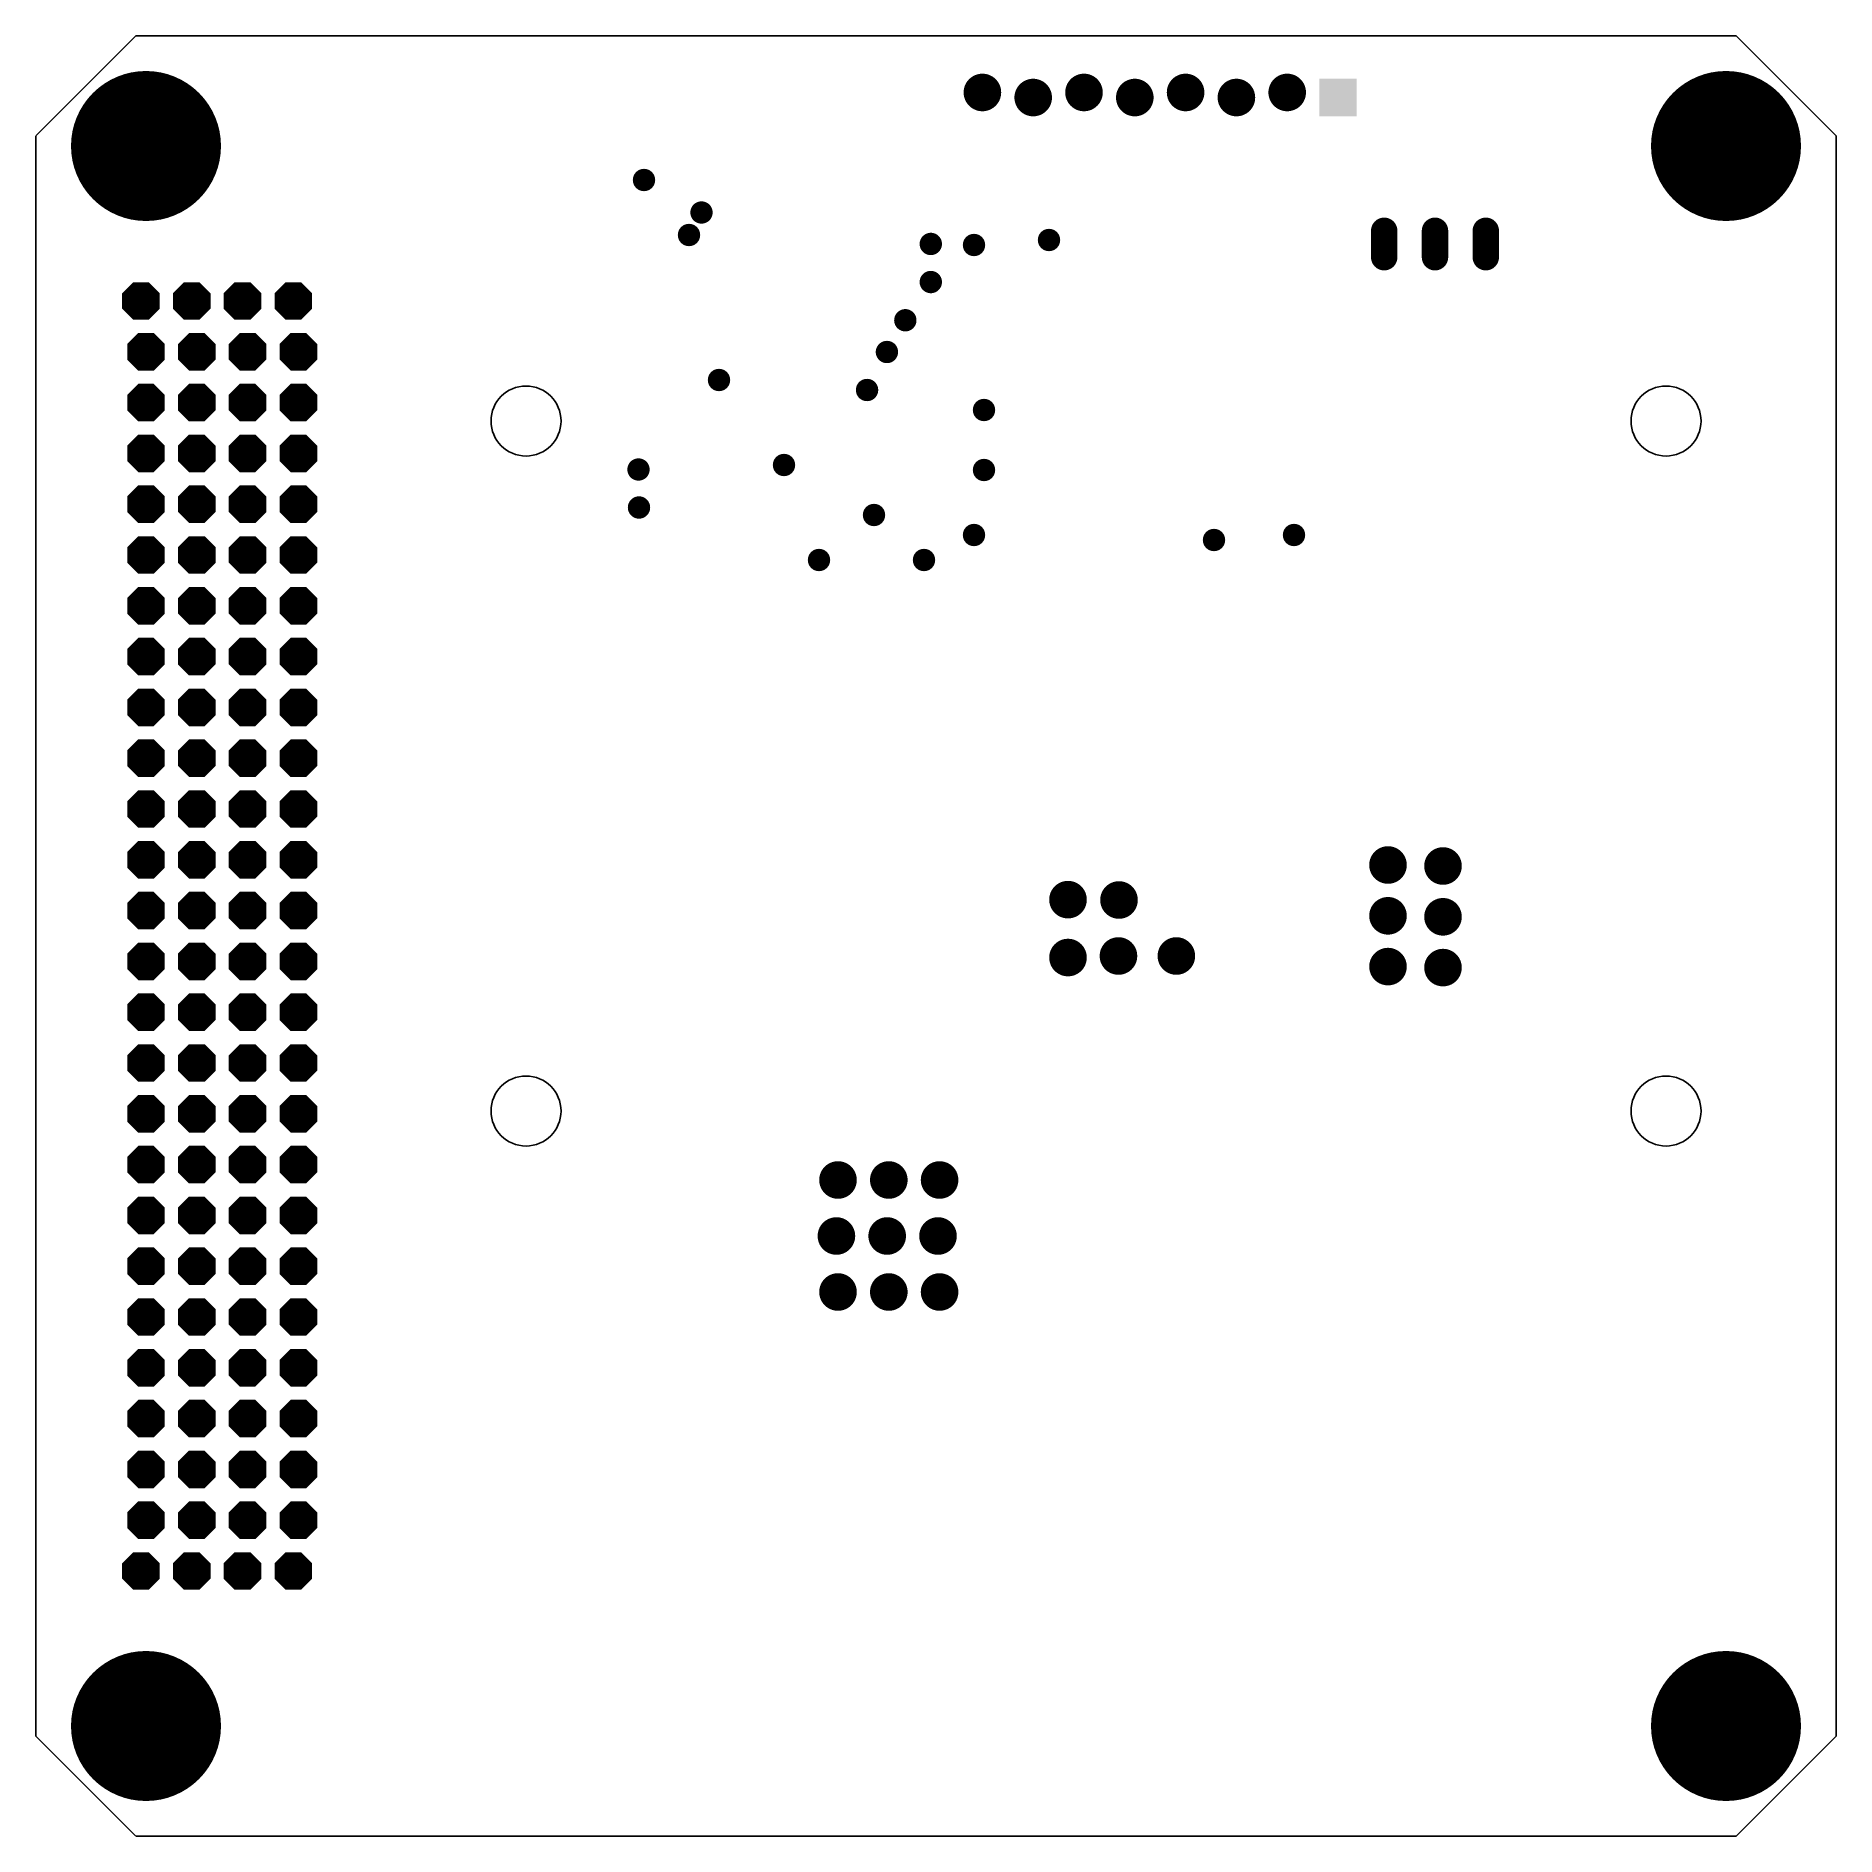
# Model space of a CAD drawing. Extents: x -45 to 45, y -45 to 45.
import ezdxf

# ---------------------------------------------------------------- set-up
doc = ezdxf.new("R2010")
doc.units = 0
doc.layers.add('17', color=82, linetype='CONTINUOUS')
doc.layers.add('20', color=30, linetype='CONTINUOUS')

# ---------------------------------------------------------------- blocks, each defined once
blk = doc.blocks.new('ROUNDP')
at = {"const_width": 0.5}
blk.add_lwpolyline([(0, -0.25, 1), (0, 0.25, 1), (0, -0.25)], format="xyb", dxfattribs=at)
blk = doc.blocks.new('OCTAGONP')
at = {"const_width": 0.5}
blk.add_lwpolyline([(-0.25, -0.1036), (-0.25, 0.1036), (-0.1036, 0.25), (0.1036, 0.25), (0.25, 0.1036), (0.25, -0.1036), (0.1036, -0.25), (-0.1036, -0.25), (-0.25, -0.1036), (-0.25, 0.1036)], dxfattribs=at)
blk = doc.blocks.new('LONGP100')
at = {"const_width": 1}
blk.add_lwpolyline([(-0.5, 0), (0.5, 0)], dxfattribs=at)
at = {"const_width": 0.5}
for points in [[(-0.5, 0.25, 1), (-0.5, -0.25)], [(0.5, -0.25, 1), (0.5, 0.25)]]:
    blk.add_lwpolyline(points, format="xyb", dxfattribs=at)
blk = doc.blocks.new('SQUAREP')
blk.add_solid([(-0.5, -0.5), (0.5, -0.5), (-0.5, 0.5), (0.5, 0.5)])

msp = doc.modelspace()

# ---------------------------------------------------------------- linework, layer by layer
at = {"layer": '20'}
for p, q in [((-45, 40), (-40, 45)), ((-40, 45), (40, 45)), ((40, 45), (45, 40)), ((-45, -40), (-45, 40)), ((45, 40), (45, -40)), ((-40, -45), (-45, -40)), ((45, -40), (40, -45)), ((40, -45), (-40, -45))]:
    msp.add_line(p, q, dxfattribs=at)
for centre in [(-20.5, 25.75), (36.5, 25.75), (-20.5, -8.75), (36.5, -8.75)]:
    msp.add_circle(centre, 1.75, dxfattribs=at)

# ---------------------------------------------------------------- block references
at = {"layer": '17'}
for name, p, xscale, yscale, rotation in [('ROUNDP', (-39.5, 39.5), 7.5, 7.5, 90), ('ROUNDP', (-39.5, 39.5), 7.5, 7.5, 90), ('ROUNDP', (39.5, 39.5), 7.5, 7.5, 90), ('ROUNDP', (39.5, 39.5), 7.5, 7.5, 90), ('ROUNDP', (2.32, 42.177), 1.8796, 1.8796, 270), ('ROUNDP', (2.32, 42.177), 1.8796, 1.8796, 270), ('ROUNDP', (4.86, 41.923), 1.8796, 1.8796, 270), ('ROUNDP', (4.86, 41.923), 1.8796, 1.8796, 270), ('ROUNDP', (7.4, 42.177), 1.8796, 1.8796, 270), ('ROUNDP', (7.4, 42.177), 1.8796, 1.8796, 270), ('ROUNDP', (9.94, 41.923), 1.8796, 1.8796, 270), ('ROUNDP', (9.94, 41.923), 1.8796, 1.8796, 270), ('ROUNDP', (12.48, 42.177), 1.8796, 1.8796, 270), ('ROUNDP', (12.48, 42.177), 1.8796, 1.8796, 270), ('ROUNDP', (15.02, 41.923), 1.8796, 1.8796, 270), ('ROUNDP', (15.02, 41.923), 1.8796, 1.8796, 270), ('ROUNDP', (17.56, 42.177), 1.8796, 1.8796, 270), ('ROUNDP', (17.56, 42.177), 1.8796, 1.8796, 270), ('SQUAREP', (20.1, 41.923), 1.8796, 1.8796, 270), ('SQUAREP', (20.1, 41.923), 1.8796, 1.8796, 270), ('ROUNDP', (-14.6, 37.8), 1.1176, 1.1176, 270), ('ROUNDP', (-14.6, 37.8), 1.1176, 1.1176, 270), ('ROUNDP', (-12.35, 35.05), 1.1176, 1.1176, 270), ('ROUNDP', (-12.35, 35.05), 1.1176, 1.1176, 270), ('ROUNDP', (-0.26, 34.6025), 1.1176, 1.1176, 90), ('ROUNDP', (-0.26, 34.6025), 1.1176, 1.1176, 90), ('ROUNDP', (1.9, 34.55), 1.1176, 1.1176, 90), ('ROUNDP', (1.9, 34.55), 1.1176, 1.1176, 90), ('ROUNDP', (5.65, 34.8), 1.1176, 1.1176, 270), ('ROUNDP', (5.65, 34.8), 1.1176, 1.1176, 270), ('LONGP100', (22.41, 34.6), 1.3208, 1.3208, 270), ('LONGP100', (22.41, 34.6), 1.3208, 1.3208, 270), ('LONGP100', (24.95, 34.6), 1.3208, 1.3208, 90), ('LONGP100', (24.95, 34.6), 1.3208, 1.3208, 90), ('LONGP100', (27.49, 34.6), 1.3208, 1.3208, 270), ('LONGP100', (27.49, 34.6), 1.3208, 1.3208, 270), ('OCTAGONP', (-39.754, 31.75), 1.8796, 1.8796, 90), ('OCTAGONP', (-39.754, 31.75), 1.8796, 1.8796, 90), ('OCTAGONP', (-37.214, 31.75), 1.8796, 1.8796, 90), ('OCTAGONP', (-37.214, 31.75), 1.8796, 1.8796, 90), ('OCTAGONP', (-34.674, 31.75), 1.8796, 1.8796, 90), ('OCTAGONP', (-34.674, 31.75), 1.8796, 1.8796, 90), ('OCTAGONP', (-32.134, 31.75), 1.8796, 1.8796, 90), ('OCTAGONP', (-32.134, 31.75), 1.8796, 1.8796, 90), ('ROUNDP', (-0.26, 32.6975), 1.1176, 1.1176, 90), ('ROUNDP', (-0.26, 32.6975), 1.1176, 1.1176, 90), ('ROUNDP', (-1.5338, 30.7873), 1.1176, 1.1176, 90), ('ROUNDP', (-1.5338, 30.7873), 1.1176, 1.1176, 90), ('OCTAGONP', (-39.5, 29.21), 1.8796, 1.8796, 90), ('OCTAGONP', (-39.5, 29.21), 1.8796, 1.8796, 90), ('OCTAGONP', (-36.96, 29.21), 1.8796, 1.8796, 90), ('OCTAGONP', (-36.96, 29.21), 1.8796, 1.8796, 90), ('OCTAGONP', (-34.42, 29.21), 1.8796, 1.8796, 90), ('OCTAGONP', (-34.42, 29.21), 1.8796, 1.8796, 90), ('OCTAGONP', (-31.88, 29.21), 1.8796, 1.8796, 90), ('OCTAGONP', (-31.88, 29.21), 1.8796, 1.8796, 90), ('ROUNDP', (-2.4536, 29.2004), 1.1176, 1.1176, 90), ('ROUNDP', (-2.4536, 29.2004), 1.1176, 1.1176, 90), ('ROUNDP', (-10.85, 27.8), 1.1176, 1.1176, 90), ('ROUNDP', (-10.85, 27.8), 1.1176, 1.1176, 90), ('OCTAGONP', (-39.5, 26.67), 1.8796, 1.8796, 90), ('OCTAGONP', (-39.5, 26.67), 1.8796, 1.8796, 90), ('OCTAGONP', (-36.96, 26.67), 1.8796, 1.8796, 90), ('OCTAGONP', (-36.96, 26.67), 1.8796, 1.8796, 90), ('OCTAGONP', (-34.42, 26.67), 1.8796, 1.8796, 90), ('OCTAGONP', (-34.42, 26.67), 1.8796, 1.8796, 90), ('OCTAGONP', (-31.88, 26.67), 1.8796, 1.8796, 90), ('OCTAGONP', (-31.88, 26.67), 1.8796, 1.8796, 90), ('ROUNDP', (-3.4476, 27.3), 1.1176, 1.1176, 90), ('ROUNDP', (-3.4476, 27.3), 1.1176, 1.1176, 90), ('ROUNDP', (2.4, 26.3), 1.1176, 1.1176, 90), ('ROUNDP', (2.4, 26.3), 1.1176, 1.1176, 90), ('OCTAGONP', (-39.5, 24.13), 1.8796, 1.8796, 90), ('OCTAGONP', (-39.5, 24.13), 1.8796, 1.8796, 90), ('OCTAGONP', (-36.96, 24.13), 1.8796, 1.8796, 90), ('OCTAGONP', (-36.96, 24.13), 1.8796, 1.8796, 90), ('OCTAGONP', (-34.42, 24.13), 1.8796, 1.8796, 90), ('OCTAGONP', (-34.42, 24.13), 1.8796, 1.8796, 90), ('OCTAGONP', (-31.88, 24.13), 1.8796, 1.8796, 90), ('OCTAGONP', (-31.88, 24.13), 1.8796, 1.8796, 90), ('ROUNDP', (-7.6, 23.55), 1.1176, 1.1176, 90), ('ROUNDP', (-7.6, 23.55), 1.1176, 1.1176, 90), ('ROUNDP', (2.4, 23.3), 1.1176, 1.1176, 90), ('ROUNDP', (2.4, 23.3), 1.1176, 1.1176, 90), ('OCTAGONP', (-39.5, 21.59), 1.8796, 1.8796, 90), ('OCTAGONP', (-39.5, 21.59), 1.8796, 1.8796, 90), ('OCTAGONP', (-36.96, 21.59), 1.8796, 1.8796, 90), ('OCTAGONP', (-36.96, 21.59), 1.8796, 1.8796, 90), ('OCTAGONP', (-34.42, 21.59), 1.8796, 1.8796, 90), ('OCTAGONP', (-34.42, 21.59), 1.8796, 1.8796, 90), ('OCTAGONP', (-31.88, 21.59), 1.8796, 1.8796, 90), ('OCTAGONP', (-31.88, 21.59), 1.8796, 1.8796, 90), ('ROUNDP', (-14.85, 21.425), 1.1176, 1.1176, 270), ('ROUNDP', (-14.85, 21.425), 1.1176, 1.1176, 270), ('ROUNDP', (-3.1, 21.05), 1.1176, 1.1176, 90), ('ROUNDP', (-3.1, 21.05), 1.1176, 1.1176, 90), ('OCTAGONP', (-39.5, 19.05), 1.8796, 1.8796, 90), ('OCTAGONP', (-39.5, 19.05), 1.8796, 1.8796, 90), ('OCTAGONP', (-36.96, 19.05), 1.8796, 1.8796, 90), ('OCTAGONP', (-36.96, 19.05), 1.8796, 1.8796, 90), ('OCTAGONP', (-34.42, 19.05), 1.8796, 1.8796, 90), ('OCTAGONP', (-34.42, 19.05), 1.8796, 1.8796, 90), ('OCTAGONP', (-31.88, 19.05), 1.8796, 1.8796, 90), ('OCTAGONP', (-31.88, 19.05), 1.8796, 1.8796, 90), ('ROUNDP', (1.9, 20.05), 1.1176, 1.1176, 90), ('ROUNDP', (1.9, 20.05), 1.1176, 1.1176, 90), ('ROUNDP', (13.9, 19.8), 1.1176, 1.1176, 270), ('ROUNDP', (13.9, 19.8), 1.1176, 1.1176, 270), ('ROUNDP', (17.9, 20.05), 1.1176, 1.1176, 270), ('ROUNDP', (17.9, 20.05), 1.1176, 1.1176, 270), ('ROUNDP', (-5.85, 18.8), 1.1176, 1.1176, 90), ('ROUNDP', (-5.85, 18.8), 1.1176, 1.1176, 90), ('ROUNDP', (-0.6, 18.8), 1.1176, 1.1176, 90), ('ROUNDP', (-0.6, 18.8), 1.1176, 1.1176, 90), ('OCTAGONP', (-39.5, 16.51), 1.8796, 1.8796, 90), ('OCTAGONP', (-39.5, 16.51), 1.8796, 1.8796, 90), ('OCTAGONP', (-36.96, 16.51), 1.8796, 1.8796, 90), ('OCTAGONP', (-36.96, 16.51), 1.8796, 1.8796, 90), ('OCTAGONP', (-34.42, 16.51), 1.8796, 1.8796, 90), ('OCTAGONP', (-34.42, 16.51), 1.8796, 1.8796, 90), ('OCTAGONP', (-31.88, 16.51), 1.8796, 1.8796, 90), ('OCTAGONP', (-31.88, 16.51), 1.8796, 1.8796, 90), ('OCTAGONP', (-39.5, 13.97), 1.8796, 1.8796, 90), ('OCTAGONP', (-39.5, 13.97), 1.8796, 1.8796, 90), ('OCTAGONP', (-36.96, 13.97), 1.8796, 1.8796, 90), ('OCTAGONP', (-36.96, 13.97), 1.8796, 1.8796, 90), ('OCTAGONP', (-34.42, 13.97), 1.8796, 1.8796, 90), ('OCTAGONP', (-34.42, 13.97), 1.8796, 1.8796, 90), ('OCTAGONP', (-31.88, 13.97), 1.8796, 1.8796, 90), ('OCTAGONP', (-31.88, 13.97), 1.8796, 1.8796, 90), ('OCTAGONP', (-39.5, 11.43), 1.8796, 1.8796, 90), ('OCTAGONP', (-39.5, 11.43), 1.8796, 1.8796, 90), ('OCTAGONP', (-36.96, 11.43), 1.8796, 1.8796, 90), ('OCTAGONP', (-36.96, 11.43), 1.8796, 1.8796, 90), ('OCTAGONP', (-34.42, 11.43), 1.8796, 1.8796, 90), ('OCTAGONP', (-34.42, 11.43), 1.8796, 1.8796, 90), ('OCTAGONP', (-31.88, 11.43), 1.8796, 1.8796, 90), ('OCTAGONP', (-31.88, 11.43), 1.8796, 1.8796, 90), ('OCTAGONP', (-39.5, 8.89), 1.8796, 1.8796, 90), ('OCTAGONP', (-39.5, 8.89), 1.8796, 1.8796, 90), ('OCTAGONP', (-36.96, 8.89), 1.8796, 1.8796, 90), ('OCTAGONP', (-36.96, 8.89), 1.8796, 1.8796, 90), ('OCTAGONP', (-34.42, 8.89), 1.8796, 1.8796, 90), ('OCTAGONP', (-34.42, 8.89), 1.8796, 1.8796, 90), ('OCTAGONP', (-31.88, 8.89), 1.8796, 1.8796, 90), ('OCTAGONP', (-31.88, 8.89), 1.8796, 1.8796, 90), ('OCTAGONP', (-39.5, 6.35), 1.8796, 1.8796, 90), ('OCTAGONP', (-39.5, 6.35), 1.8796, 1.8796, 90), ('OCTAGONP', (-36.96, 6.35), 1.8796, 1.8796, 90), ('OCTAGONP', (-36.96, 6.35), 1.8796, 1.8796, 90), ('OCTAGONP', (-34.42, 6.35), 1.8796, 1.8796, 90), ('OCTAGONP', (-34.42, 6.35), 1.8796, 1.8796, 90), ('OCTAGONP', (-31.88, 6.35), 1.8796, 1.8796, 90), ('OCTAGONP', (-31.88, 6.35), 1.8796, 1.8796, 90), ('OCTAGONP', (-39.5, 3.81), 1.8796, 1.8796, 90), ('OCTAGONP', (-39.5, 3.81), 1.8796, 1.8796, 90), ('OCTAGONP', (-36.96, 3.81), 1.8796, 1.8796, 90), ('OCTAGONP', (-36.96, 3.81), 1.8796, 1.8796, 90), ('OCTAGONP', (-34.42, 3.81), 1.8796, 1.8796, 90), ('OCTAGONP', (-34.42, 3.81), 1.8796, 1.8796, 90), ('OCTAGONP', (-31.88, 3.81), 1.8796, 1.8796, 90), ('OCTAGONP', (-31.88, 3.81), 1.8796, 1.8796, 90), ('ROUNDP', (6.6, 1.8178), 1.8796, 1.8796, 180), ('ROUNDP', (6.6, 1.8178), 1.8796, 1.8796, 180), ('ROUNDP', (9.15, 1.8), 1.8796, 1.8796, 180), ('ROUNDP', (9.15, 1.8), 1.8796, 1.8796, 180), ('OCTAGONP', (-39.5, 1.27), 1.8796, 1.8796, 90), ('OCTAGONP', (-39.5, 1.27), 1.8796, 1.8796, 90), ('OCTAGONP', (-36.96, 1.27), 1.8796, 1.8796, 90), ('OCTAGONP', (-36.96, 1.27), 1.8796, 1.8796, 90), ('OCTAGONP', (-34.42, 1.27), 1.8796, 1.8796, 90), ('OCTAGONP', (-34.42, 1.27), 1.8796, 1.8796, 90), ('OCTAGONP', (-31.88, 1.27), 1.8796, 1.8796, 90), ('OCTAGONP', (-31.88, 1.27), 1.8796, 1.8796, 90), ('OCTAGONP', (-39.5, -1.27), 1.8796, 1.8796, 90), ('OCTAGONP', (-39.5, -1.27), 1.8796, 1.8796, 90), ('OCTAGONP', (-36.96, -1.27), 1.8796, 1.8796, 90), ('OCTAGONP', (-36.96, -1.27), 1.8796, 1.8796, 90), ('OCTAGONP', (-34.42, -1.27), 1.8796, 1.8796, 90), ('OCTAGONP', (-34.42, -1.27), 1.8796, 1.8796, 90), ('OCTAGONP', (-31.88, -1.27), 1.8796, 1.8796, 90), ('OCTAGONP', (-31.88, -1.27), 1.8796, 1.8796, 90), ('ROUNDP', (6.6, -1.0778), 1.8796, 1.8796, 180), ('ROUNDP', (6.6, -1.0778), 1.8796, 1.8796, 180), ('ROUNDP', (9.1222, -1), 1.8796, 1.8796, 90), ('ROUNDP', (9.1222, -1), 1.8796, 1.8796, 90), ('ROUNDP', (12.0178, -1), 1.8796, 1.8796, 90), ('ROUNDP', (12.0178, -1), 1.8796, 1.8796, 90), ('OCTAGONP', (-39.5, -3.81), 1.8796, 1.8796, 90), ('OCTAGONP', (-39.5, -3.81), 1.8796, 1.8796, 90), ('OCTAGONP', (-36.96, -3.81), 1.8796, 1.8796, 90), ('OCTAGONP', (-36.96, -3.81), 1.8796, 1.8796, 90), ('OCTAGONP', (-34.42, -3.81), 1.8796, 1.8796, 90), ('OCTAGONP', (-34.42, -3.81), 1.8796, 1.8796, 90), ('OCTAGONP', (-31.88, -3.81), 1.8796, 1.8796, 90), ('OCTAGONP', (-31.88, -3.81), 1.8796, 1.8796, 90), ('OCTAGONP', (-39.5, -6.35), 1.8796, 1.8796, 90), ('OCTAGONP', (-39.5, -6.35), 1.8796, 1.8796, 90), ('OCTAGONP', (-36.96, -6.35), 1.8796, 1.8796, 90), ('OCTAGONP', (-36.96, -6.35), 1.8796, 1.8796, 90), ('OCTAGONP', (-34.42, -6.35), 1.8796, 1.8796, 90), ('OCTAGONP', (-34.42, -6.35), 1.8796, 1.8796, 90), ('OCTAGONP', (-31.88, -6.35), 1.8796, 1.8796, 90), ('OCTAGONP', (-31.88, -6.35), 1.8796, 1.8796, 90), ('OCTAGONP', (-39.5, -8.89), 1.8796, 1.8796, 90), ('OCTAGONP', (-39.5, -8.89), 1.8796, 1.8796, 90), ('OCTAGONP', (-36.96, -8.89), 1.8796, 1.8796, 90), ('OCTAGONP', (-36.96, -8.89), 1.8796, 1.8796, 90), ('OCTAGONP', (-34.42, -8.89), 1.8796, 1.8796, 90), ('OCTAGONP', (-34.42, -8.89), 1.8796, 1.8796, 90), ('OCTAGONP', (-31.88, -8.89), 1.8796, 1.8796, 90), ('OCTAGONP', (-31.88, -8.89), 1.8796, 1.8796, 90), ('OCTAGONP', (-39.5, -11.43), 1.8796, 1.8796, 90), ('OCTAGONP', (-39.5, -11.43), 1.8796, 1.8796, 90), ('OCTAGONP', (-36.96, -11.43), 1.8796, 1.8796, 90), ('OCTAGONP', (-36.96, -11.43), 1.8796, 1.8796, 90), ('OCTAGONP', (-34.42, -11.43), 1.8796, 1.8796, 90), ('OCTAGONP', (-34.42, -11.43), 1.8796, 1.8796, 90), ('OCTAGONP', (-31.88, -11.43), 1.8796, 1.8796, 90), ('OCTAGONP', (-31.88, -11.43), 1.8796, 1.8796, 90), ('ROUNDP', (-4.9, -12.2), 1.8796, 1.8796, 90), ('ROUNDP', (-4.9, -12.2), 1.8796, 1.8796, 90), ('ROUNDP', (-2.36, -12.2), 1.8796, 1.8796, 90), ('ROUNDP', (-2.36, -12.2), 1.8796, 1.8796, 90), ('ROUNDP', (0.18, -12.2), 1.8796, 1.8796, 90), ('ROUNDP', (0.18, -12.2), 1.8796, 1.8796, 90), ('OCTAGONP', (-39.5, -13.97), 1.8796, 1.8796, 90), ('OCTAGONP', (-39.5, -13.97), 1.8796, 1.8796, 90), ('OCTAGONP', (-36.96, -13.97), 1.8796, 1.8796, 90), ('OCTAGONP', (-36.96, -13.97), 1.8796, 1.8796, 90), ('OCTAGONP', (-34.42, -13.97), 1.8796, 1.8796, 90), ('OCTAGONP', (-34.42, -13.97), 1.8796, 1.8796, 90), ('OCTAGONP', (-31.88, -13.97), 1.8796, 1.8796, 90), ('OCTAGONP', (-31.88, -13.97), 1.8796, 1.8796, 90), ('ROUNDP', (-4.98, -15), 1.8796, 1.8796, 270), ('ROUNDP', (-4.98, -15), 1.8796, 1.8796, 270), ('ROUNDP', (-2.44, -15), 1.8796, 1.8796, 270), ('ROUNDP', (-2.44, -15), 1.8796, 1.8796, 270), ('ROUNDP', (0.1, -15), 1.8796, 1.8796, 270), ('ROUNDP', (0.1, -15), 1.8796, 1.8796, 270), ('OCTAGONP', (-39.5, -16.51), 1.8796, 1.8796, 90), ('OCTAGONP', (-39.5, -16.51), 1.8796, 1.8796, 90), ('OCTAGONP', (-36.96, -16.51), 1.8796, 1.8796, 90), ('OCTAGONP', (-36.96, -16.51), 1.8796, 1.8796, 90), ('OCTAGONP', (-34.42, -16.51), 1.8796, 1.8796, 90), ('OCTAGONP', (-34.42, -16.51), 1.8796, 1.8796, 90), ('OCTAGONP', (-31.88, -16.51), 1.8796, 1.8796, 90), ('OCTAGONP', (-31.88, -16.51), 1.8796, 1.8796, 90), ('ROUNDP', (-4.9, -17.8), 1.8796, 1.8796, 90), ('ROUNDP', (-4.9, -17.8), 1.8796, 1.8796, 90), ('ROUNDP', (-2.36, -17.8), 1.8796, 1.8796, 90), ('ROUNDP', (-2.36, -17.8), 1.8796, 1.8796, 90), ('ROUNDP', (0.18, -17.8), 1.8796, 1.8796, 90), ('ROUNDP', (0.18, -17.8), 1.8796, 1.8796, 90), ('OCTAGONP', (-39.5, -19.05), 1.8796, 1.8796, 90), ('OCTAGONP', (-39.5, -19.05), 1.8796, 1.8796, 90), ('OCTAGONP', (-36.96, -19.05), 1.8796, 1.8796, 90), ('OCTAGONP', (-36.96, -19.05), 1.8796, 1.8796, 90), ('OCTAGONP', (-34.42, -19.05), 1.8796, 1.8796, 90), ('OCTAGONP', (-34.42, -19.05), 1.8796, 1.8796, 90), ('OCTAGONP', (-31.88, -19.05), 1.8796, 1.8796, 90), ('OCTAGONP', (-31.88, -19.05), 1.8796, 1.8796, 90), ('OCTAGONP', (-39.5, -21.59), 1.8796, 1.8796, 90), ('OCTAGONP', (-39.5, -21.59), 1.8796, 1.8796, 90), ('OCTAGONP', (-36.96, -21.59), 1.8796, 1.8796, 90), ('OCTAGONP', (-36.96, -21.59), 1.8796, 1.8796, 90), ('OCTAGONP', (-34.42, -21.59), 1.8796, 1.8796, 90), ('OCTAGONP', (-34.42, -21.59), 1.8796, 1.8796, 90), ('OCTAGONP', (-31.88, -21.59), 1.8796, 1.8796, 90), ('OCTAGONP', (-31.88, -21.59), 1.8796, 1.8796, 90), ('OCTAGONP', (-39.5, -24.13), 1.8796, 1.8796, 90), ('OCTAGONP', (-39.5, -24.13), 1.8796, 1.8796, 90), ('OCTAGONP', (-36.96, -24.13), 1.8796, 1.8796, 90), ('OCTAGONP', (-36.96, -24.13), 1.8796, 1.8796, 90), ('OCTAGONP', (-34.42, -24.13), 1.8796, 1.8796, 90), ('OCTAGONP', (-34.42, -24.13), 1.8796, 1.8796, 90), ('OCTAGONP', (-31.88, -24.13), 1.8796, 1.8796, 90), ('OCTAGONP', (-31.88, -24.13), 1.8796, 1.8796, 90), ('OCTAGONP', (-39.5, -26.67), 1.8796, 1.8796, 90), ('OCTAGONP', (-39.5, -26.67), 1.8796, 1.8796, 90), ('OCTAGONP', (-36.96, -26.67), 1.8796, 1.8796, 90), ('OCTAGONP', (-36.96, -26.67), 1.8796, 1.8796, 90), ('OCTAGONP', (-34.42, -26.67), 1.8796, 1.8796, 90), ('OCTAGONP', (-34.42, -26.67), 1.8796, 1.8796, 90), ('OCTAGONP', (-31.88, -26.67), 1.8796, 1.8796, 90), ('OCTAGONP', (-31.88, -26.67), 1.8796, 1.8796, 90), ('OCTAGONP', (-39.5, -29.21), 1.8796, 1.8796, 90), ('OCTAGONP', (-39.5, -29.21), 1.8796, 1.8796, 90), ('OCTAGONP', (-36.96, -29.21), 1.8796, 1.8796, 90), ('OCTAGONP', (-36.96, -29.21), 1.8796, 1.8796, 90), ('OCTAGONP', (-34.42, -29.21), 1.8796, 1.8796, 90), ('OCTAGONP', (-34.42, -29.21), 1.8796, 1.8796, 90), ('OCTAGONP', (-31.88, -29.21), 1.8796, 1.8796, 90), ('OCTAGONP', (-31.88, -29.21), 1.8796, 1.8796, 90), ('OCTAGONP', (-39.754, -31.75), 1.8796, 1.8796, 90), ('OCTAGONP', (-39.754, -31.75), 1.8796, 1.8796, 90), ('OCTAGONP', (-37.214, -31.75), 1.8796, 1.8796, 90), ('OCTAGONP', (-37.214, -31.75), 1.8796, 1.8796, 90), ('OCTAGONP', (-34.674, -31.75), 1.8796, 1.8796, 90), ('OCTAGONP', (-34.674, -31.75), 1.8796, 1.8796, 90), ('OCTAGONP', (-32.134, -31.75), 1.8796, 1.8796, 90), ('OCTAGONP', (-32.134, -31.75), 1.8796, 1.8796, 90), ('ROUNDP', (-39.5, -39.5), 7.5, 7.5, 90), ('ROUNDP', (-39.5, -39.5), 7.5, 7.5, 90), ('ROUNDP', (39.5, -39.5), 7.5, 7.5, 90), ('ROUNDP', (39.5, -39.5), 7.5, 7.5, 90)]:
    msp.add_blockref(name, p, dxfattribs=dict(at, xscale=xscale, yscale=yscale, rotation=rotation))
for p, xscale, yscale in [((-11.725, 36.175), 1.1176, 1.1176), ((-11.725, 36.175), 1.1176, 1.1176), ((-14.875, 23.325), 1.1176, 1.1176), ((-14.875, 23.325), 1.1176, 1.1176), ((22.6, 3.55), 1.8796, 1.8796), ((22.6, 3.55), 1.8796, 1.8796), ((25.35, 3.5), 1.8796, 1.8796), ((25.35, 3.5), 1.8796, 1.8796), ((22.6, 1.01), 1.8796, 1.8796), ((22.6, 1.01), 1.8796, 1.8796), ((25.35, 0.96), 1.8796, 1.8796), ((25.35, 0.96), 1.8796, 1.8796), ((22.6, -1.53), 1.8796, 1.8796), ((22.6, -1.53), 1.8796, 1.8796), ((25.35, -1.58), 1.8796, 1.8796), ((25.35, -1.58), 1.8796, 1.8796)]:
    msp.add_blockref('ROUNDP', p, dxfattribs=dict(at, xscale=xscale, yscale=yscale))

doc.saveas('drawing.dxf')
